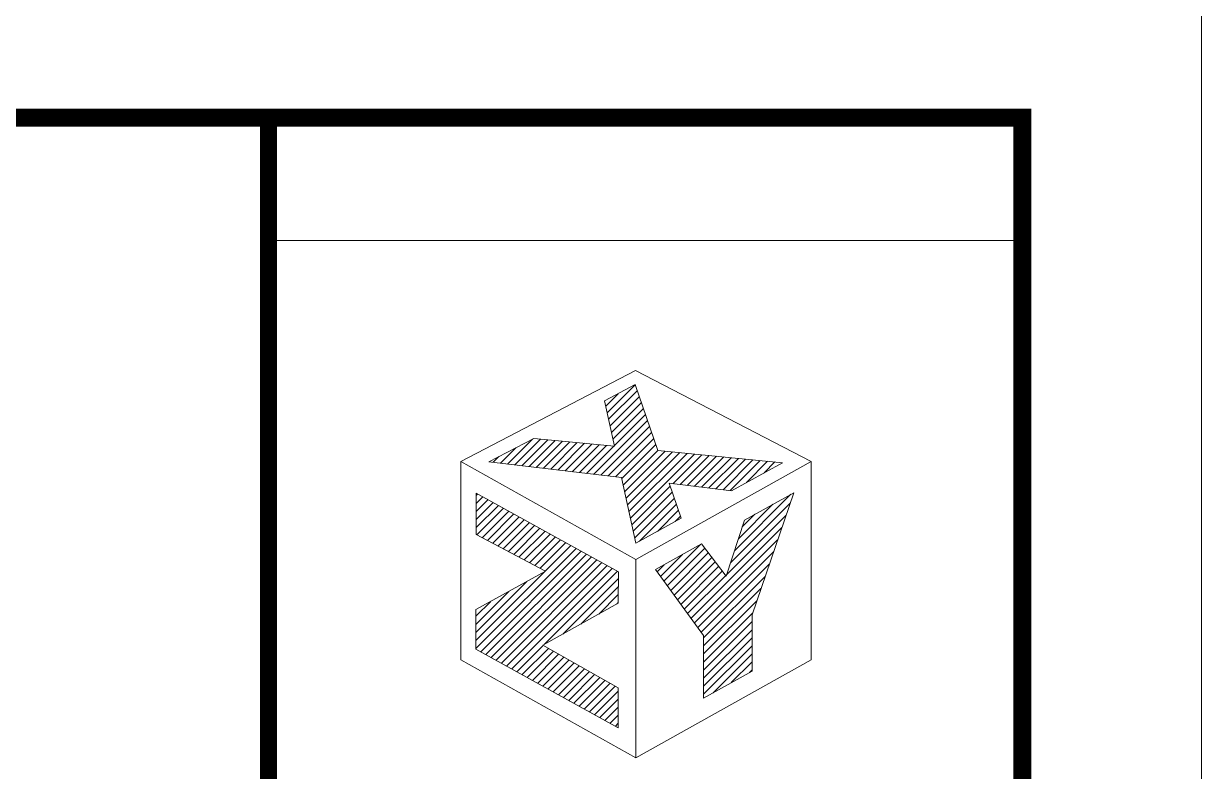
# Model space of a CAD drawing. Header units: inches. Extents: x -3272461 to -2504170, y 403793 to 1071042.
# Drawn here: x -2708622 to -2702044, y 894480 to 898656 of the extents above; entities that cross this region are included whole.
import ezdxf

# ---------------------------------------------------------------- set-up
doc = ezdxf.new("R2010")
doc.units = ezdxf.units.IN
doc.header["$LTSCALE"] = 1000
doc.header["$MEASUREMENT"] = 0
doc.layers.get('0').update_dxf_attribs({"lineweight": 18})
doc.layers.add('0-TK', color=4, linetype='Continuous', lineweight=18)
doc.layers.add('PUB_TITLE', color=153, linetype='Continuous', lineweight=18)

msp = doc.modelspace()

# ---------------------------------------------------------------- hatches: boundary and pattern name
h = msp.add_hatch()
h.set_pattern_fill('ANSI31', color=256, style=0, pattern_type=0)
h.set_pattern_definition([(45, (0, 0), (-22.4506403, 22.4506403), [])])
h.paths.add_polyline_path([(-2706093.8, 896034.2), (-2706093.8, 895802.5), (-2705707.3, 895598.1), (-2706095.7, 895383.4), (-2706095.7, 895163.3), (-2705300.5, 894723.5), (-2705300.5, 894946.1), (-2705722.7, 895185.1), (-2705300.7, 895419.4), (-2705300.2, 895594.9)], flags=0)
h.paths.add_polyline_path([(-2704824.3, 895239.1), (-2704824.3, 894889.9), (-2704553.9, 895040.7), (-2704553.9, 895355.2), (-2704321.1, 896036.4), (-2704595.9, 895883.8), (-2704698.8, 895569.6), (-2704836.6, 895750.3), (-2705093, 895606.8)], flags=0)
h.paths.add_polyline_path([(-2704948.7, 895893.7), (-2705016.4, 896089), (-2704669.2, 896047.7), (-2704383.1, 896203.6), (-2705079.8, 896271.9), (-2705207.3, 896639.7), (-2705377.3, 896548.7), (-2705321.5, 896295.6), (-2705772, 896339.8), (-2706023.4, 896208.9), (-2705282.9, 896120.8), (-2705202.4, 895755.1)], flags=0)

# ---------------------------------------------------------------- linework, layer by layer
for points in [[(-2705203.8, 896717.9), (-2706180.9, 896209.8), (-2705202.3, 895663.2), (-2704223.6, 896209.8), (-2705203.8, 896717.9)], [(-2706023.4, 896208.9), (-2705772, 896339.8), (-2705321.5, 896295.6), (-2705377.3, 896548.7), (-2705207.3, 896639.7), (-2705079.8, 896271.9), (-2704383.1, 896203.6), (-2704669.2, 896047.7), (-2705016.4, 896089), (-2704948.7, 895893.7), (-2705202.4, 895755.1), (-2705282.9, 896120.8), (-2706023.4, 896208.9)], [(-2706180.9, 896209.8), (-2706180.9, 895102.4), (-2705202.3, 894555.2), (-2704223.6, 895102.4), (-2704223.6, 896209.8)], [(-2706093.8, 895802.5), (-2706093.8, 896034.2), (-2705300.2, 895594.9), (-2705300.7, 895419.4), (-2705722.7, 895185.1), (-2705300.5, 894946.1), (-2705300.5, 894723.5), (-2706095.7, 895163.3), (-2706095.7, 895383.4), (-2705707.3, 895598.1), (-2706093.8, 895802.5)], [(-2705093, 895606.8), (-2704824.3, 895239.1), (-2704824.3, 894889.9), (-2704553.9, 895040.7), (-2704553.9, 895355.2), (-2704321.1, 896036.4), (-2704595.9, 895883.8), (-2704698.8, 895569.6), (-2704836.6, 895750.3), (-2705093, 895606.8)], [(-2705202.3, 895663.2), (-2705202.3, 894555.2)]]:
    msp.add_lwpolyline(points)
at = {"layer": '0-TK'}
msp.add_line((-2707253.8, 897444.6), (-2703044.3, 897444.6), dxfattribs=at)
msp.add_lwpolyline([(-2707253.8, 858130.6, 96, 96, 0), (-2707253.8, 898130.6, 96, 96, 0)], format="xyseb", dxfattribs=at)
at = {"layer": 'PUB_TITLE'}
msp.add_lwpolyline([(-2702044.3, 857130.6), (-2702044.3, 899130.6), (-2761444.3, 899130.6), (-2761444.3, 857130.6)], close=True, dxfattribs=at)
msp.add_lwpolyline([(-2703044.3, 858130.6, 100, 100, 0), (-2703044.3, 898130.6, 100, 100, 0), (-2758944.3, 898130.6, 100, 100, 0), (-2758944.3, 858130.6, 100, 100, 0)], format="xyseb", close=True, dxfattribs=at)

doc.saveas('drawing.dxf')
